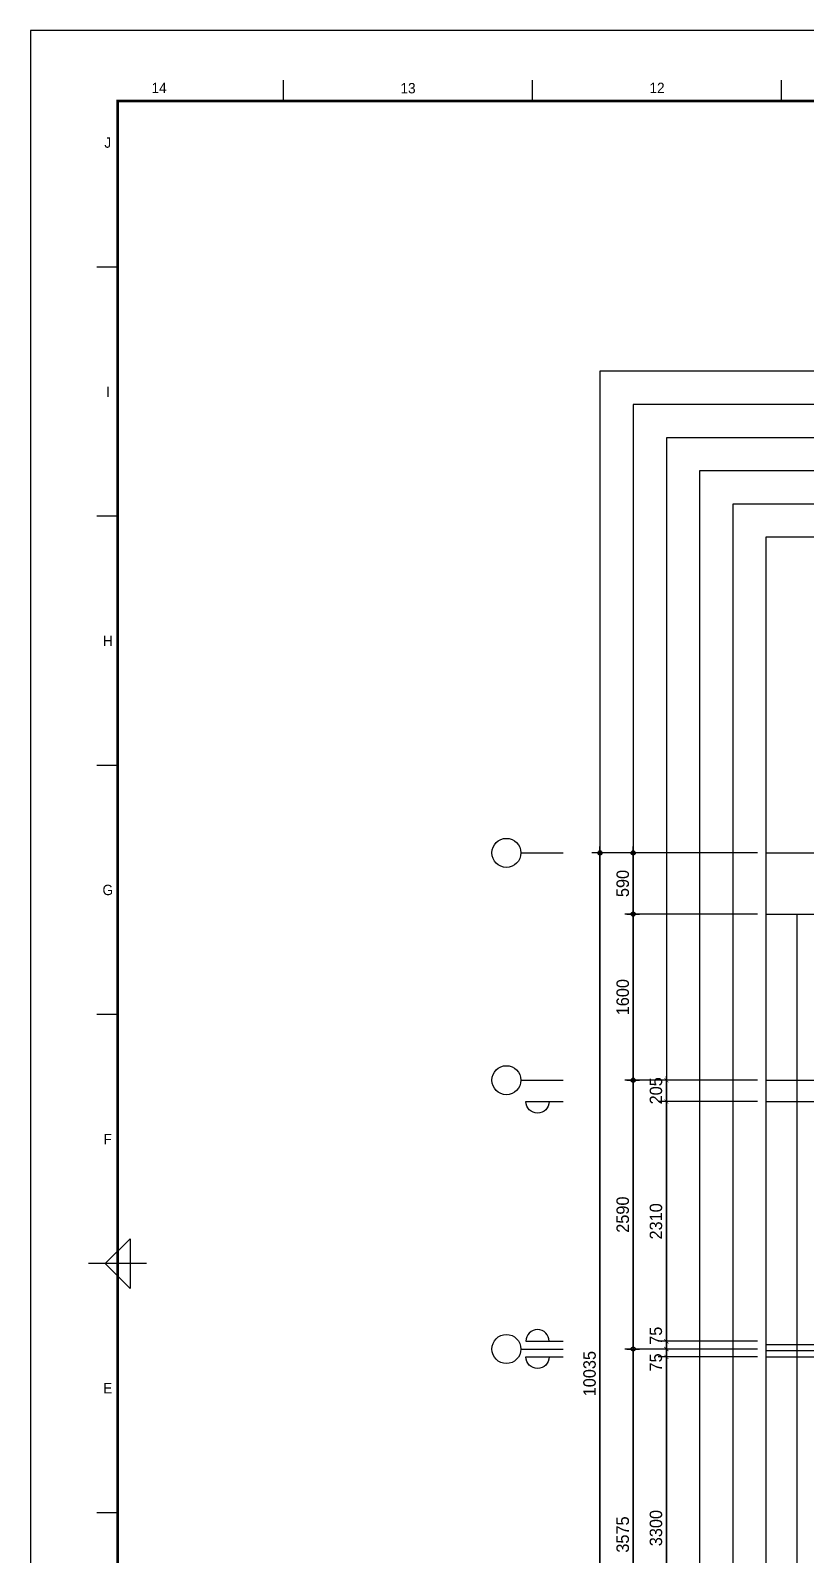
# Model space of a CAD drawing. Header units: millimetres. Extents: x 0 to 92204, y -190080 to 23760.
# Drawn here: x 0 to 7472, y 9078 to 23760 of the extents above; entities that cross this region are included whole.
import ezdxf
from ezdxf.enums import TextEntityAlignment as Align

# ---------------------------------------------------------------- set-up
doc = ezdxf.new("R2010")
doc.units = ezdxf.units.MM
doc.header["$LTSCALE"] = 100
doc.linetypes.add('AUDIT_D_220706163347-0', pattern=[0])
doc.linetypes.add('CEN', pattern=[62, 60, -1, 0, -1])
doc.layers.get('defpoints').update_dxf_attribs({"color": 139})
for name, color, linetype in [('A-치수', 7, 'AUDIT_D_220706163347-0'), ('AA-BORD-FORM', 7, 'Continuous'), ('AA-BORD-TEXT', 3, 'Continuous'), ('AA-XXXX-DIMS', 7, 'Continuous'), ('CEN_CON', 1, 'CEN'), ('CEN_WALL', 12, 'CEN'), ('CONC', 2, 'Continuous'), ('DIM', 7, 'AUDIT_D_220706163347-0'), ('ELE3_CON', 7, 'Continuous'), ('MC', 135, 'Continuous'), ('WAL', 3, 'Continuous'), ('WAL_DRY', 7, 'Continuous')]:
    doc.layers.add(name, color=color, linetype=linetype)
doc.layers.add('Defpoint', color=135, linetype='Continuous', plot=False)
doc.styles.add('HAUD01', font='Dotum.ttf')
doc.styles.add('맑은고딕', font='malgun.ttf', dxfattribs={"width": 0.9})
doc.dimstyles.new('DIM_40', dxfattribs={"dimscale": 40, "dimtxt": 3, "dimasz": 1, "dimexe": 2, "dimexo": 2, "dimgap": 1, "dimtad": 1, "dimdec": 0, "dimzin": 0, "dimdsep": 46, "dimtxsty": '맑은고딕', "dimblk1": 'DIMDOT', "dimblk2": 'DIMDOT', "dimsah": 1, "dimcen": 0.09, "dimdle": 2, "dimclrd": 7, "dimclre": 7, "dimclrt": 3, "dimadec": 0, "dimazin": 0, "dimtfac": 1, "dimtdec": 0, "dimtix": 1, "dimtmove": 2, "dimatfit": 3, "dimldrblk": 'DIMDOT', "dimfxl": 2, "dimtolj": 1, "dimtzin": 0, "dimarcsym": 0})
doc.dimstyles.new('MCDIM_40', dxfattribs={"dimscale": 40, "dimtxt": 3, "dimasz": 1, "dimexe": 2, "dimexo": 2, "dimgap": 1, "dimtad": 1, "dimdec": 0, "dimzin": 0, "dimdsep": 46, "dimtxsty": '맑은고딕', "dimblk1": 'ARCHTICK', "dimblk2": 'ARCHTICK', "dimsah": 1, "dimcen": 0.09, "dimdle": 2, "dimclrd": 7, "dimclre": 7, "dimclrt": 3, "dimadec": 0, "dimazin": 0, "dimtfac": 1, "dimtdec": 0, "dimtix": 1, "dimtmove": 2, "dimatfit": 3, "dimldrblk": 'ARCHTICK', "dimfxl": 1, "dimtolj": 1, "dimtzin": 0, "dimarcsym": 0})

# ---------------------------------------------------------------- blocks, each defined once
blk = doc.blocks.new('U-76A(기본)', base_point=(206307, 38575))
at = {"layer": 'CEN_CON'}
for p, q in [((211327, 48910), (211327, 47000)), ((212247, 48910), (212247, 45017)), ((216492, 38275), (216492, 48910)), ((218262, 47622), (218262, 48910)), ((220337, 38275), (220337, 48910)), ((220942, 48610), (211102, 48610)), ((220942, 48020), (217603, 48020)), ((211102, 47225), (212482, 47225)), ((218522, 46415), (215482, 46415)), ((206307, 38275), (206307, 45600)), ((212272, 43700), (212272, 45600)), ((208742, 45375), (206307, 45375)), ((212482, 45235), (208457, 45235)), ((206307, 42610), (208262, 42610)), ((212072, 38275), (212072, 42700)), ((218392, 40255), (220942, 40255)), ((206307, 38575), (220942, 38575))]:
    blk.add_line(p, q, dxfattribs=at)
at = {"layer": 'CEN_WALL'}
for p, q in [((215787, 46115), (215787, 48910)), ((217097, 48910), (217097, 45205)), ((218347, 48910), (218347, 43655)), ((216082, 46860), (211882, 46860)), ((220942, 46420), (218172, 46420)), ((208087, 45600), (208087, 42380)), ((208582, 43700), (208582, 45600)), ((210702, 43700), (210702, 45600)), ((212322, 43700), (212322, 45600)), ((216282, 45365), (217272, 45365)), ((206307, 45000), (208201, 45000)), ((208742, 43860), (207912, 43860)), ((212482, 43860), (210542, 43860)), ((218522, 43830), (216282, 43830)), ((220942, 43815), (219502, 43815)), ((209202, 38275), (209202, 42700)), ((212282, 42540), (207912, 42540)), ((218487, 40545), (218487, 38275)), ((216282, 40250), (218587, 40250)), ((206307, 40075), (216702, 40075))]:
    blk.add_line(p, q, dxfattribs=at)
at = {"layer": 'CONC'}
for p, q in [((211202, 48610), (211202, 47100)), ((213382, 48610), (211202, 48610)), ((213382, 48410), (213382, 48610)), ((217262, 48610), (214582, 48610)), ((214582, 48410), (214582, 48610)), ((217262, 48410), (217262, 48610)), ((218362, 48610), (218162, 48610)), ((218162, 47820), (218162, 48610)), ((218362, 48020), (218362, 48610)), ((213382, 48410), (211452, 48410)), ((211452, 48410), (211452, 47350)), ((217262, 48410), (214582, 48410)), ((218812, 48020), (218362, 48020)), ((218812, 48020), (218812, 47820)), ((220642, 48020), (219812, 48020)), ((219812, 48020), (219812, 47820)), ((220642, 38575), (220642, 48020)), ((218812, 47820), (218162, 47820)), ((220392, 47820), (219812, 47820)), ((220392, 40265), (220392, 47820)), ((211452, 47350), (212232, 47350)), ((212232, 47350), (212232, 45250)), ((211202, 47100), (211982, 47100)), ((211982, 47100), (211982, 45500)), ((218272, 46605), (215772, 46605)), ((215772, 46405), (215772, 46605)), ((218272, 46605), (218272, 46405)), ((218272, 46405), (215772, 46405)), ((216405, 45955), (216405, 46245)), ((216579, 46245), (216405, 46245)), ((216579, 45955), (216579, 46245)), ((216392, 43765), (216392, 45955)), ((216405, 45955), (216392, 45955)), ((216592, 45955), (216579, 45955)), ((216592, 43765), (216592, 45955)), ((209122, 45500), (206307, 45500)), ((209122, 45400), (208982, 45400)), ((208982, 45400), (208982, 45250)), ((209122, 45500), (209122, 45400)), ((211982, 45500), (210242, 45500)), ((210242, 45500), (210242, 45400)), ((210242, 45400), (210382, 45400)), ((210382, 45400), (210382, 45250)), ((208982, 45250), (206419, 45250)), ((206419, 44800), (206419, 45250)), ((212232, 45250), (210382, 45250)), ((212185, 44800), (212185, 45120)), ((212359, 45120), (212185, 45120)), ((212359, 44800), (212359, 45120)), ((206419, 44800), (206432, 44800)), ((206432, 42690), (206432, 44800)), ((212172, 43810), (212172, 44800)), ((212185, 44800), (212172, 44800)), ((212372, 44800), (212359, 44800)), ((212372, 43810), (212372, 44800)), ((212372, 43810), (212172, 43810)), ((216592, 43765), (216392, 43765)), ((216392, 40715), (216392, 42815)), ((216592, 42815), (216392, 42815)), ((216592, 40715), (216592, 42815)), ((206432, 42690), (208152, 42690)), ((208152, 42690), (208152, 42490)), ((211972, 40540), (211972, 42590)), ((211972, 42590), (212172, 42590)), ((212172, 40540), (212172, 42590)), ((206432, 42490), (208152, 42490)), ((206432, 40540), (206432, 42490)), ((216392, 40715), (216405, 40715)), ((216405, 40715), (216405, 40425)), ((216579, 40715), (216579, 40425)), ((216579, 40715), (216592, 40715)), ((206419, 40540), (206419, 40090)), ((206419, 40540), (206432, 40540)), ((211972, 40540), (211985, 40540)), ((211985, 40540), (211985, 40250)), ((212159, 40540), (212159, 40250)), ((212159, 40540), (212172, 40540)), ((216405, 40425), (216579, 40425)), ((211985, 40250), (212159, 40250)), ((218427, 40265), (220392, 40265)), ((218427, 40265), (218427, 40065)), ((206432, 40090), (206419, 40090)), ((206432, 38775), (206432, 40090)), ((218427, 40065), (220392, 40065)), ((220392, 38775), (220392, 40065)), ((218427, 39295), (218427, 38775)), ((218547, 39295), (218427, 39295)), ((218547, 39295), (218547, 38775)), ((206432, 38775), (206892, 38775)), ((206892, 38775), (206892, 38575)), ((208692, 38775), (209712, 38775)), ((208692, 38775), (208692, 38575)), ((209712, 38775), (209712, 38575)), ((211512, 38775), (212632, 38775)), ((211512, 38775), (211512, 38575)), ((212632, 38775), (212632, 38575)), ((215932, 38775), (216927, 38775)), ((215932, 38775), (215932, 38575)), ((216927, 38575), (216927, 38775)), ((218427, 38775), (218427, 38575)), ((218547, 38775), (218862, 38775)), ((218862, 38775), (218862, 38575)), ((219892, 38775), (220392, 38775)), ((219892, 38775), (219892, 38575)), ((206307, 38575), (206892, 38575)), ((208692, 38575), (209712, 38575)), ((211512, 38575), (212632, 38575)), ((215932, 38575), (216927, 38575)), ((218427, 38575), (218862, 38575)), ((219892, 38575), (220642, 38575))]:
    blk.add_line(p, q, dxfattribs=at)
at = {"layer": 'Defpoint'}
blk.add_circle((206307, 45375), 50, dxfattribs=at)
at = {"layer": 'ELE3_CON'}
for p, q in [((217262, 48610), (218162, 48610)), ((213382, 48410), (214582, 48410)), ((217262, 48410), (218162, 48410)), ((219812, 48020), (218812, 48020)), ((219812, 47820), (218812, 47820)), ((208692, 38775), (206892, 38775)), ((211512, 38775), (209712, 38775)), ((215932, 38775), (212632, 38775)), ((218427, 38775), (216927, 38775)), ((218862, 38775), (219892, 38775)), ((218862, 38575), (219892, 38575))]:
    blk.add_line(p, q, dxfattribs=at)
at = {"layer": 'MC'}
for p, q in [((212382, 43700), (212382, 48910)), ((215582, 46115), (215582, 48910)), ((216382, 38275), (216382, 48910)), ((217172, 48910), (217172, 45205)), ((218422, 48910), (218422, 43655)), ((220202, 38275), (220202, 48910)), ((216082, 46655), (211882, 46655)), ((218272, 46456), (218272, 43655)), ((216692, 46215), (215482, 46215)), ((218522, 46205), (216927, 46205)), ((220942, 46215), (218172, 46215)), ((206512, 45600), (206512, 42380)), ((208012, 45600), (208012, 42380)), ((208162, 45600), (208162, 42380)), ((208642, 43700), (208642, 45600)), ((210642, 43700), (210642, 45600)), ((210762, 43700), (210762, 45600)), ((212162, 43700), (212162, 45600)), ((216672, 45520), (216672, 43655)), ((216282, 45305), (217272, 45305)), ((212482, 45100), (208457, 45100)), ((206307, 44940), (208201, 44940)), ((212482, 43920), (210542, 43920)), ((218522, 43905), (216282, 43905)), ((216602, 38275), (216602, 44005)), ((219602, 43655), (219602, 43975)), ((208742, 43800), (207912, 43800)), ((212482, 43800), (210542, 43800)), ((218522, 43755), (216282, 43755)), ((220942, 43875), (219502, 43875)), ((220942, 43755), (219502, 43755)), ((206307, 42740), (208262, 42740)), ((206442, 38275), (206442, 42840)), ((212282, 42600), (207912, 42600)), ((209142, 38275), (209142, 42700)), ((209262, 38275), (209262, 42700)), ((211962, 38275), (211962, 42700)), ((212182, 38275), (212182, 42700)), ((212282, 42480), (206307, 42480)), ((216282, 40455), (220942, 40455)), ((206307, 40280), (216702, 40280))]:
    blk.add_line(p, q, dxfattribs=at)
at = {"layer": 'WAL'}
for p, q in [((212142, 47350), (212142, 48410)), ((212232, 47350), (212232, 48410)), ((215772, 48410), (215772, 47545)), ((215862, 48410), (215862, 47635)), ((216312, 48410), (216312, 47635)), ((216402, 48410), (216402, 47545)), ((216312, 47635), (215862, 47635)), ((216402, 47545), (215772, 47545)), ((213082, 47035), (212232, 47035)), ((213082, 46845), (213082, 47035)), ((215962, 47035), (214582, 47035)), ((214582, 46845), (214582, 47035)), ((215962, 46605), (215962, 47035)), ((213082, 46845), (212232, 46845)), ((215772, 46845), (214582, 46845)), ((215772, 46605), (215772, 46845)), ((218812, 46595), (218272, 46595)), ((218812, 46595), (218812, 46405)), ((220392, 46595), (219812, 46595)), ((219812, 46595), (219812, 46405)), ((218812, 46405), (218272, 46405)), ((220392, 46405), (219812, 46405)), ((216572, 40265), (216927, 40265)), ((216572, 40090), (216572, 40265)), ((216927, 40075), (216927, 40265)), ((206432, 40090), (206892, 40090)), ((206892, 40090), (206892, 39900)), ((208692, 40090), (209712, 40090)), ((208692, 40090), (208692, 39900)), ((209712, 40090), (209712, 39900)), ((211512, 40090), (212632, 40090)), ((211512, 40090), (211512, 39900)), ((212632, 40090), (212632, 39900)), ((215932, 40090), (216572, 40090)), ((215932, 40090), (215932, 39900)), ((216762, 40075), (216927, 40075)), ((216762, 39900), (216762, 40075)), ((206432, 39900), (206892, 39900)), ((208692, 39900), (209712, 39900)), ((211512, 39900), (212632, 39900)), ((215932, 39900), (216762, 39900))]:
    blk.add_line(p, q, dxfattribs=at)
at = {"layer": 'WAL_DRY'}
for p, q in [((213097, 46675), (212362, 46675)), ((212362, 46675), (212362, 45120)), ((212372, 46665), (212372, 45120)), ((213097, 46665), (212372, 46665)), ((215602, 46675), (214567, 46675)), ((215592, 46665), (214567, 46665)), ((215592, 46225), (215592, 46665)), ((215602, 46235), (215602, 46675)), ((216392, 46225), (215592, 46225)), ((216392, 46235), (215602, 46235)), ((217027, 45420), (217027, 46245)), ((217102, 46245), (217027, 46245)), ((217077, 45370), (217077, 46245)), ((217090, 45358), (217090, 46245)), ((217102, 45345), (217102, 46245)), ((218412, 46245), (217102, 46245)), ((218312, 46245), (218312, 44655)), ((218325, 46245), (218325, 44655)), ((218337, 46245), (218337, 44655)), ((218387, 46245), (218387, 44655)), ((218400, 46245), (218400, 44655)), ((218412, 46245), (218412, 44655)), ((218827, 46235), (218412, 46235)), ((218827, 46225), (218412, 46225)), ((220222, 46235), (219797, 46235)), ((220212, 46225), (219797, 46225)), ((220212, 40445), (220212, 46225)), ((220222, 40435), (220222, 46235)), ((209112, 45120), (209112, 45400)), ((209122, 45110), (209122, 45400)), ((210242, 45110), (210242, 45400)), ((210252, 45120), (210252, 45400)), ((216592, 45420), (217027, 45420)), ((216592, 45370), (217077, 45370)), ((216592, 45358), (217090, 45358)), ((216592, 45345), (217102, 45345)), ((208077, 45120), (208077, 45055)), ((208127, 45120), (208077, 45120)), ((208127, 45120), (208127, 43885)), ((208557, 43885), (208557, 45120)), ((208632, 45120), (208557, 45120)), ((208607, 43835), (208607, 45120)), ((208620, 43823), (208620, 45120)), ((208632, 43810), (208632, 45120)), ((209112, 45120), (208632, 45120)), ((209122, 45110), (208632, 45110)), ((210652, 45110), (210242, 45110)), ((212172, 45120), (210252, 45120)), ((210652, 43810), (210652, 45120)), ((210665, 43823), (210665, 45120)), ((210677, 43835), (210677, 45120)), ((210727, 43835), (210727, 45120)), ((210740, 43823), (210740, 45120)), ((210752, 43810), (210752, 45120)), ((212172, 45110), (210752, 45110)), ((206432, 45055), (208077, 45055)), ((206432, 45005), (208077, 45005)), ((206432, 44993), (208065, 44993)), ((206432, 44980), (208052, 44980)), ((208052, 44980), (208052, 43490)), ((208065, 44993), (208065, 43490)), ((208077, 45005), (208077, 43490)), ((211062, 43910), (210752, 43910)), ((212172, 43910), (211862, 43910)), ((218312, 43905), (218312, 43865)), ((218325, 43905), (218325, 43853)), ((218337, 43905), (218337, 43840)), ((218387, 43905), (218387, 43790)), ((218400, 43905), (218400, 43778)), ((218412, 43905), (218412, 43765)), ((208557, 43885), (208127, 43885)), ((208127, 43835), (208127, 43490)), ((208607, 43835), (208127, 43835)), ((208140, 43823), (208140, 43490)), ((208620, 43823), (208140, 43823)), ((208152, 43810), (208152, 43490)), ((208632, 43810), (208152, 43810)), ((210752, 43810), (210652, 43810)), ((210740, 43823), (210665, 43823)), ((210727, 43835), (210677, 43835)), ((211062, 43898), (210752, 43898)), ((211062, 43885), (210752, 43885)), ((211062, 43835), (210752, 43835)), ((211062, 43823), (210752, 43823)), ((211062, 43810), (210752, 43810)), ((212172, 43898), (211862, 43898)), ((212172, 43885), (211862, 43885)), ((212172, 43835), (211862, 43835)), ((212172, 43823), (211862, 43823)), ((212172, 43810), (211862, 43810)), ((218312, 43865), (216592, 43865)), ((218325, 43853), (216592, 43853)), ((218337, 43840), (216592, 43840)), ((218387, 43790), (216592, 43790)), ((218400, 43778), (216592, 43778)), ((218412, 43765), (216592, 43765)), ((220212, 43865), (219612, 43865)), ((219612, 43865), (219612, 43765)), ((220212, 43765), (219612, 43765)), ((220212, 43853), (219625, 43853)), ((219625, 43853), (219625, 43778)), ((220212, 43778), (219625, 43778)), ((220212, 43840), (219637, 43840)), ((219637, 43840), (219637, 43790)), ((220212, 43790), (219637, 43790)), ((208052, 42740), (208052, 42690)), ((208065, 42740), (208065, 42690)), ((208077, 42740), (208077, 42690)), ((208127, 42740), (208127, 42690)), ((208140, 42740), (208140, 42690)), ((208152, 42740), (208152, 42690)), ((208212, 42590), (208152, 42590)), ((209152, 40270), (209152, 42590)), ((209252, 42590), (209152, 42590)), ((211032, 42590), (209252, 42590)), ((209252, 40270), (209252, 42590)), ((208212, 42578), (208152, 42578)), ((208212, 42565), (208152, 42565)), ((208212, 42515), (208152, 42515)), ((208212, 42503), (208152, 42503)), ((208212, 42490), (208152, 42490)), ((209165, 40270), (209165, 42578)), ((209240, 42578), (209165, 42578)), ((209177, 40270), (209177, 42565)), ((209227, 42565), (209177, 42565)), ((209227, 40270), (209227, 42565)), ((209240, 40270), (209240, 42578)), ((211032, 42578), (209252, 42578)), ((211032, 42565), (209252, 42565)), ((211032, 42515), (209252, 42515)), ((211032, 42503), (209252, 42503)), ((211032, 42490), (209252, 42490)), ((216392, 40270), (216392, 40425)), ((216402, 40260), (216402, 40425)), ((216592, 40445), (216942, 40445)), ((216592, 40435), (216942, 40435)), ((218412, 40445), (220212, 40445)), ((218412, 40435), (220222, 40435)), ((206432, 40270), (206907, 40270)), ((206432, 40260), (206907, 40260)), ((208677, 40270), (209727, 40270)), ((208677, 40260), (209727, 40260)), ((211497, 40270), (211972, 40270)), ((211497, 40260), (211972, 40260)), ((212172, 40270), (212647, 40270)), ((212172, 40260), (212647, 40260)), ((215917, 40270), (216392, 40270)), ((215917, 40260), (216402, 40260))]:
    blk.add_line(p, q, dxfattribs=at)
blk = doc.blocks.new('DIMDOT')
at = {"layer": 'AA-XXXX-DIMS'}
for p, q in [((-1.5, 0), (1.5, 0)), ((0, -1.5), (0, 1.5))]:
    blk.add_line(p, q, dxfattribs=at)
for radius in [0.5, 0.25]:
    blk.add_circle((0, 0), radius, dxfattribs=at)
blk = doc.blocks.new('*D2874')
at = {"layer": 'defpoints', "color": 0, "transparency": 16777216}
for p in [(5490, -7923), (7090, -7923), (7090, -17958)]:
    blk.add_point(p, dxfattribs=at)
at = {"layer": 'DIM', "color": 7, "lineweight": -2, "transparency": 16777216}
for p, q in [((7010, -7923), (5410, -7923)), ((5490, -17918), (5490, -7963)), ((7010, -17958), (5410, -17958))]:
    blk.add_line(p, q, dxfattribs=at)
at = {"layer": 'DIM', "color": 7, "lineweight": -2, "transparency": 16777216, "xscale": 40, "yscale": 40, "zscale": 40}
for p, rotation in [((5490, -7923), 90), ((5490, -17958), 270)]:
    blk.add_blockref('DIMDOT', p, dxfattribs=dict(at, rotation=rotation))
at = {"layer": 'DIM', "color": 3, "transparency": 16777216, "insert": (5390, -12940), "char_height": 120, "attachment_point": 5, "rotation": 90, "style": 'HAUD01'}
blk.add_mtext('\\A1;10035', dxfattribs=at)
blk = doc.blocks.new('*D2876')
at = {"layer": 'defpoints', "color": 0, "transparency": 16777216}
for p in [(5810, -12703), (7090, -12703), (7090, -16278)]:
    blk.add_point(p, dxfattribs=at)
at = {"layer": 'DIM', "color": 7, "lineweight": -2, "transparency": 16777216}
for p, q in [((7010, -12703), (5730, -12703)), ((5810, -16238), (5810, -12743)), ((7010, -16278), (5730, -16278))]:
    blk.add_line(p, q, dxfattribs=at)
at = {"layer": 'DIM', "color": 7, "lineweight": -2, "transparency": 16777216, "xscale": 40, "yscale": 40, "zscale": 40}
for p, rotation in [((5810, -12703), 90), ((5810, -16278), 270)]:
    blk.add_blockref('DIMDOT', p, dxfattribs=dict(at, rotation=rotation))
at = {"layer": 'DIM', "color": 3, "transparency": 16777216, "insert": (5710, -14490), "char_height": 120, "attachment_point": 5, "rotation": 90, "style": 'HAUD01'}
blk.add_mtext('\\A1;3575', dxfattribs=at)
blk = doc.blocks.new('*D2877')
at = {"layer": 'defpoints', "color": 0, "transparency": 16777216}
for p in [(5810, -10113), (7090, -10113), (7090, -12703)]:
    blk.add_point(p, dxfattribs=at)
at = {"layer": 'DIM', "color": 7, "lineweight": -2, "transparency": 16777216}
for p, q in [((7010, -10113), (5730, -10113)), ((5810, -12663), (5810, -10153)), ((7010, -12703), (5730, -12703))]:
    blk.add_line(p, q, dxfattribs=at)
at = {"layer": 'DIM', "color": 7, "lineweight": -2, "transparency": 16777216, "xscale": 40, "yscale": 40, "zscale": 40}
for p, rotation in [((5810, -10113), 90), ((5810, -12703), 270)]:
    blk.add_blockref('DIMDOT', p, dxfattribs=dict(at, rotation=rotation))
at = {"layer": 'DIM', "color": 3, "transparency": 16777216, "insert": (5710, -11408), "char_height": 120, "attachment_point": 5, "rotation": 90, "style": 'HAUD01'}
blk.add_mtext('\\A1;2590', dxfattribs=at)
blk = doc.blocks.new('*D2878')
at = {"layer": 'defpoints', "color": 0, "transparency": 16777216}
for p in [(5810, -8513), (7090, -8513), (7090, -10113)]:
    blk.add_point(p, dxfattribs=at)
at = {"layer": 'DIM', "color": 7, "lineweight": -2, "transparency": 16777216}
for p, q in [((7010, -8513), (5730, -8513)), ((5810, -10073), (5810, -8553)), ((7010, -10113), (5730, -10113))]:
    blk.add_line(p, q, dxfattribs=at)
at = {"layer": 'DIM', "color": 7, "lineweight": -2, "transparency": 16777216, "xscale": 40, "yscale": 40, "zscale": 40}
for p, rotation in [((5810, -8513), 90), ((5810, -10113), 270)]:
    blk.add_blockref('DIMDOT', p, dxfattribs=dict(at, rotation=rotation))
at = {"layer": 'DIM', "color": 3, "transparency": 16777216, "insert": (5710, -9313), "char_height": 120, "attachment_point": 5, "rotation": 90, "style": 'HAUD01'}
blk.add_mtext('\\A1;1600', dxfattribs=at)
blk = doc.blocks.new('*D2879')
at = {"layer": 'defpoints', "color": 0, "transparency": 16777216}
for p in [(5810, -7923), (7090, -7923), (7090, -8513)]:
    blk.add_point(p, dxfattribs=at)
at = {"layer": 'DIM', "color": 7, "lineweight": -2, "transparency": 16777216}
for p, q in [((7010, -7923), (5730, -7923)), ((5810, -8473), (5810, -7963)), ((7010, -8513), (5730, -8513))]:
    blk.add_line(p, q, dxfattribs=at)
at = {"layer": 'DIM', "color": 7, "lineweight": -2, "transparency": 16777216, "xscale": 40, "yscale": 40, "zscale": 40}
for p, rotation in [((5810, -7923), 90), ((5810, -8513), 270)]:
    blk.add_blockref('DIMDOT', p, dxfattribs=dict(at, rotation=rotation))
at = {"layer": 'DIM', "color": 3, "transparency": 16777216, "insert": (5710, -8218), "char_height": 120, "attachment_point": 5, "rotation": 90, "style": 'HAUD01'}
blk.add_mtext('\\A1;590', dxfattribs=at)
blk = doc.blocks.new('_ArchTick')
at = {"color": 0, "linetype": 'ByBlock', "const_width": 0.15}
blk.add_lwpolyline([(-0.5, -0.5), (0.5, 0.5)], dxfattribs=at)
blk = doc.blocks.new('*D2881')
at = {"layer": 'defpoints', "color": 0, "transparency": 16777216}
for p in [(6130, -12778), (7090, -12778), (7090, -16078)]:
    blk.add_point(p, dxfattribs=at)
at = {"layer": 'DIM', "color": 7, "lineweight": -2, "transparency": 16777216}
for p, q in [((6130, -16158), (6130, -12698)), ((7010, -12778), (6050, -12778)), ((7010, -16078), (6050, -16078))]:
    blk.add_line(p, q, dxfattribs=at)
at = {"layer": 'DIM', "color": 7, "lineweight": -2, "transparency": 16777216, "xscale": 40, "yscale": 40, "zscale": 40}
for p, rotation in [((6130, -12778), 90), ((6130, -16078), 270)]:
    blk.add_blockref('_ArchTick', p, dxfattribs=dict(at, rotation=rotation))
at = {"layer": 'DIM', "color": 3, "transparency": 16777216, "insert": (6030, -14428), "char_height": 120, "attachment_point": 5, "rotation": 90, "style": 'HAUD01'}
blk.add_mtext('\\A1;3300', dxfattribs=at)
blk = doc.blocks.new('*D2882')
at = {"layer": 'defpoints', "color": 0, "transparency": 16777216}
for p in [(6130, -12703), (7090, -12703), (7090, -12778)]:
    blk.add_point(p, dxfattribs=at)
at = {"layer": 'DIM', "color": 7, "lineweight": -2, "transparency": 16777216}
for p, q in [((7010, -12703), (6050, -12703)), ((6130, -12703), (6130, -12663)), ((6130, -12778), (6130, -12703)), ((7010, -12778), (6050, -12778)), ((6130, -12778), (6130, -12818))]:
    blk.add_line(p, q, dxfattribs=at)
at = {"layer": 'DIM', "color": 7, "lineweight": -2, "transparency": 16777216, "xscale": 40, "yscale": 40, "zscale": 40}
for p, rotation in [((6130, -12703), 270), ((6130, -12778), 90)]:
    blk.add_blockref('_ArchTick', p, dxfattribs=dict(at, rotation=rotation))
at = {"layer": 'DIM', "color": 3, "transparency": 16777216, "insert": (6029, -12832), "char_height": 120, "attachment_point": 5, "rotation": 90, "style": 'HAUD01'}
blk.add_mtext('\\A1;75', dxfattribs=at)
blk = doc.blocks.new('*D2883')
at = {"layer": 'defpoints', "color": 0, "transparency": 16777216}
for p in [(6130, -12628), (7090, -12628), (7090, -12703)]:
    blk.add_point(p, dxfattribs=at)
at = {"layer": 'DIM', "color": 7, "lineweight": -2, "transparency": 16777216}
for p, q in [((6130, -12628), (6130, -12588)), ((7010, -12628), (6050, -12628)), ((7010, -12703), (6050, -12703)), ((6130, -12703), (6130, -12628)), ((6130, -12703), (6130, -12743))]:
    blk.add_line(p, q, dxfattribs=at)
at = {"layer": 'DIM', "color": 7, "lineweight": -2, "transparency": 16777216, "xscale": 40, "yscale": 40, "zscale": 40}
for p, rotation in [((6130, -12628), 270), ((6130, -12703), 90)]:
    blk.add_blockref('_ArchTick', p, dxfattribs=dict(at, rotation=rotation))
at = {"layer": 'DIM', "color": 3, "transparency": 16777216, "insert": (6029, -12575), "char_height": 120, "attachment_point": 5, "rotation": 90, "style": 'HAUD01'}
blk.add_mtext('\\A1;75', dxfattribs=at)
blk = doc.blocks.new('*D2884')
at = {"layer": 'defpoints', "color": 0, "transparency": 16777216}
for p in [(6130, -10318), (7090, -10318), (7090, -12628)]:
    blk.add_point(p, dxfattribs=at)
at = {"layer": 'DIM', "color": 7, "lineweight": -2, "transparency": 16777216}
for p, q in [((6130, -12708), (6130, -10238)), ((7010, -10318), (6050, -10318)), ((7010, -12628), (6050, -12628))]:
    blk.add_line(p, q, dxfattribs=at)
at = {"layer": 'DIM', "color": 7, "lineweight": -2, "transparency": 16777216, "xscale": 40, "yscale": 40, "zscale": 40}
for p, rotation in [((6130, -10318), 90), ((6130, -12628), 270)]:
    blk.add_blockref('_ArchTick', p, dxfattribs=dict(at, rotation=rotation))
at = {"layer": 'DIM', "color": 3, "transparency": 16777216, "insert": (6030, -11473), "char_height": 120, "attachment_point": 5, "rotation": 90, "style": 'HAUD01'}
blk.add_mtext('\\A1;2310', dxfattribs=at)
blk = doc.blocks.new('*D2885')
at = {"layer": 'defpoints', "color": 0, "transparency": 16777216}
for p in [(6130, -10113), (7090, -10113), (7090, -10318)]:
    blk.add_point(p, dxfattribs=at)
at = {"layer": 'DIM', "color": 7, "lineweight": -2, "transparency": 16777216}
for p, q in [((7010, -10113), (6050, -10113)), ((6130, -10113), (6130, -10073)), ((6130, -10318), (6130, -10113)), ((7010, -10318), (6050, -10318)), ((6130, -10318), (6130, -10358))]:
    blk.add_line(p, q, dxfattribs=at)
at = {"layer": 'DIM', "color": 7, "lineweight": -2, "transparency": 16777216, "xscale": 40, "yscale": 40, "zscale": 40}
for p, rotation in [((6130, -10113), 270), ((6130, -10318), 90)]:
    blk.add_blockref('_ArchTick', p, dxfattribs=dict(at, rotation=rotation))
at = {"layer": 'DIM', "color": 3, "transparency": 16777216, "insert": (6030, -10215), "char_height": 120, "attachment_point": 5, "rotation": 90, "style": 'HAUD01'}
blk.add_mtext('\\A1;205', dxfattribs=at)
blk = doc.blocks.new('중심')
at = {"layer": 'DIM'}
blk.add_line((-350, 0), (0, 0), dxfattribs=at)
blk.add_circle((-470, 0), 120, dxfattribs=at)
blk = doc.blocks.new('XR-FORM 청주월명')
at = {"layer": 'AA-BORD-FORM', "color": 2}
for p, q in [((61, 577), (61, 582)), ((121, 577), (121, 582)), ((181, 577), (181, 582)), ((21, 537), (16, 537)), ((21, 477), (16, 477)), ((21, 417), (16, 417)), ((21, 357), (16, 357)), ((28, 297), (14, 297)), ((21, 237), (16, 237))]:
    blk.add_line(p, q, dxfattribs=at)
at = {"layer": 'AA-BORD-FORM', "color": 1}
blk.add_lwpolyline([(0, 0), (841, 0), (841, 594), (0, 594)], close=True, dxfattribs=at)
at = {"layer": 'AA-BORD-FORM', "color": 2, "const_width": 0.682}
blk.add_lwpolyline([(21, 17), (21, 577), (821, 577), (821, 17)], close=True, dxfattribs=at)
at = {"layer": 'AA-BORD-FORM', "color": 2}
blk.add_lwpolyline([(24, 291), (18, 297), (24, 303)], close=True, dxfattribs=at)
at = {"layer": 'AA-BORD-TEXT', "color": 7, "style": 'HAUD01'}
for s, p in [('14', (31, 580.17)), ('13', (91, 580.1)), ('12', (151, 580.17)), ('J', (18.63, 567)), ('I', (18.67, 507)), ('H', (18.63, 447)), ('G', (18.63, 387)), ('F', (18.61, 327)), ('E', (18.61, 267))]:
    blk.add_text(s, height=2.5, dxfattribs=at).set_placement(p, align=Align.MIDDLE_CENTER)
blk = doc.blocks.new('DIM-1108')
at = {"layer": 'DIM'}
for points in [[(5000.2, -10317.9, -1), (4776.2, -10317.9), (5136.2, -10317.9)], [(5000.2, -12627.9, 1), (4776.2, -12627.9), (5136.2, -12627.9)], [(5000.2, -12777.9, -1), (4776.2, -12777.9), (5136.2, -12777.9)]]:
    blk.add_lwpolyline(points, format="xyb", dxfattribs=at)
at = {"layer": 'A-치수', "xscale": 1.166666666666666, "yscale": 1.166666666666666, "zscale": 1.166666666666666}
for p in [(5136.2, -7922.9), (5136.2, -10112.9), (5136.2, -12702.9)]:
    blk.add_blockref('중심', p, dxfattribs=at)
at = {"layer": 'DIM'}
for base, p1, p2, dimstyle, override, picture, middle in [((5490, -7922.9), (7090, -17957.9), (7090, -7922.9), 'DIM_40', {"dimscale": 40, "dimtxsty": 'HAUD01'}, '*D2874', (5390, -12940.4)), ((5810, -7922.9), (7090, -8512.9), (7090, -7922.9), 'DIM_40', {"dimscale": 40, "dimtxsty": 'HAUD01'}, '*D2879', (5710, -8217.9)), ((5810, -8512.9), (7090, -10112.9), (7090, -8512.9), 'DIM_40', {"dimscale": 40, "dimtxsty": 'HAUD01'}, '*D2878', (5710, -9312.9)), ((5810, -10112.9), (7090, -12702.9), (7090, -10112.9), 'DIM_40', {"dimscale": 40, "dimtxsty": 'HAUD01'}, '*D2877', (5710, -11407.9)), ((6130, -10112.9), (7090, -10317.9), (7090, -10112.9), 'MCDIM_40', {"dimtxsty": 'HAUD01'}, '*D2885', (6030, -10215.4)), ((6130, -10317.9), (7090, -12627.9), (7090, -10317.9), 'MCDIM_40', {"dimtxsty": 'HAUD01'}, '*D2884', (6030, -11472.9)), ((5810, -12702.9), (7090, -16277.9), (7090, -12702.9), 'DIM_40', {"dimscale": 40, "dimtxsty": 'HAUD01'}, '*D2876', (5710, -14490.4)), ((6130, -12777.9), (7090, -16077.9), (7090, -12777.9), 'MCDIM_40', {"dimtxsty": 'HAUD01'}, '*D2881', (6030, -14427.9))]:
    dim = blk.add_linear_dim(base=base, p1=p1, p2=p2, angle=90, dimstyle=dimstyle, override=override, dxfattribs=at)
    dim.commit()
    dim.dimension.update_dxf_attribs({"geometry": picture, "text_midpoint": middle})
for base, p1, p2, picture, middle in [((6130, -12627.9), (7090, -12702.9), (7090, -12627.9), '*D2883', (6029, -12575.4)), ((6130, -12702.9), (7090, -12777.9), (7090, -12702.9), '*D2882', (6029, -12832.2))]:
    dim = blk.add_linear_dim(base=base, p1=p1, p2=p2, angle=90, dimstyle='MCDIM_40', override={"dimtxsty": 'HAUD01'}, dxfattribs=at)
    dim.commit()
    dim.dimension.update_dxf_attribs({"geometry": picture, "text_midpoint": middle, "dimtype": 128})

msp = doc.modelspace()

# ---------------------------------------------------------------- linework, layer by layer
at = {"layer": 'defpoints'}
for points in [[(24657.2, 20477.1), (5490, 20477.1), (5490, 3902.1), (24657.2, 3902.1)], [(24337.2, 20157.1), (5810, 20157.1), (5810, 4222.1), (24337.2, 4222.1)], [(24017.2, 19837.1), (6130, 19837.1), (6130, 4542.1), (24017.2, 4542.1)], [(23697.2, 19517.1), (6450, 19517.1), (6450, 4862.1), (23697.2, 4862.1)], [(23377.2, 19197.1), (6770, 19197.1), (6770, 5182.1), (23377.2, 5182.1)], [(23057.2, 18877.1), (7090, 18877.1), (7090, 5502.1), (23057.2, 5502.1)]]:
    msp.add_lwpolyline(points, close=True, dxfattribs=at)

# ---------------------------------------------------------------- block references
at = {"xscale": 40, "yscale": 40, "zscale": 40}
msp.add_blockref('XR-FORM 청주월명', (0, 0), dxfattribs=at)
msp.add_blockref('DIM-1108', (0, 23760))
at = {"xscale": -1}
msp.add_blockref('U-76A(기본)', (21725, 5802.1), dxfattribs=at)

doc.saveas('drawing.dxf')
